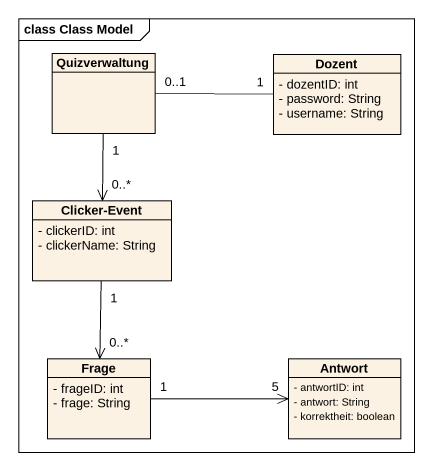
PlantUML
@startuml
mainframe class Class Model
hide circle
hide empty members
skinparam classAttributeIconSize 0
class Quizverwaltung
class Dozent {
  - dozentID: int
  - password: String
  - username: String
}
class "Clicker-Event" as Clicker_Event {
  - clickerID: int
  - clickerName: String
}
class Frage {
  - frageID: int
  - frage: String
}
class Antwort {
  - antwortID: int
  - antwort: String
  - korrektheit: boolean
}
Quizverwaltung "1" --> "0..*" Clicker_Event
Dozent "1" -left- "0..1" Quizverwaltung
Clicker_Event "1" --> "0..*" Frage
Frage "1" -right-> "5" Antwort
@enduml
